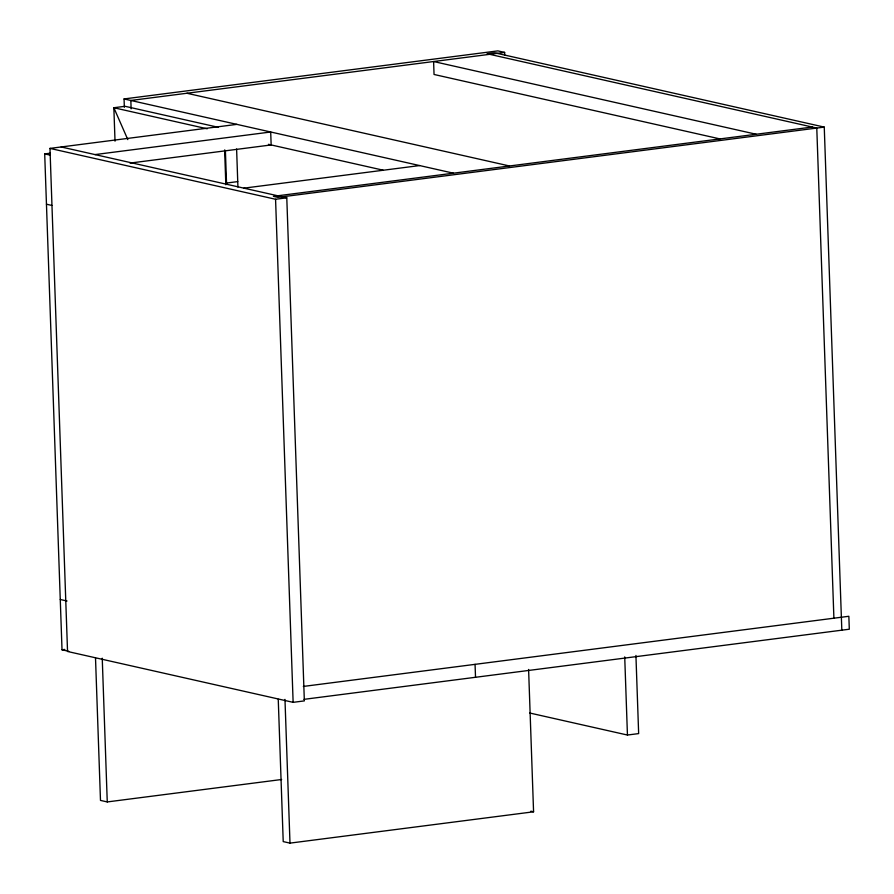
<?xml version="1.0" encoding="UTF-8"?>
<svg xmlns="http://www.w3.org/2000/svg" width="894" height="894" viewBox="0 0 894 894"><rect width="100%" height="100%" fill="white"/><g stroke="black" fill="none" stroke-linecap="round" stroke-linejoin="round"><path stroke-width="1.34" d="M124.355 107.302L124.065 98.943L497.846 50.88L504.618 52.4L504.719 55.182M504.618 52.4L130.837 100.463L131.127 108.833M61.183 146.962L286.784 197.82L304.351 700.896L293.131 702.338L67.542 651.48L49.975 148.404L236.865 124.367M68.782 651.313L62.021 649.793L44.7 153.902L50.22 153.198M95.021 154.584L270.703 131.999L271.15 144.94L130.055 163.077M226.528 183.047L237.748 181.605M243.917 188.153L419.599 165.569M812.266 127.049L273.396 196.345L277.911 197.362L824.257 127.104L841.824 630.181M49.975 148.404L275.564 199.261L286.784 197.82M62.021 649.793L64.781 649.435M303.334 686.436L848.853 616.279L849.3 629.22L303.994 699.343M95.513 658.062L100.486 800.409L107.258 801.929L281.644 779.501M529.729 713.01L627.443 735.036L638.651 733.594L635.925 655.447M278.246 699.264L283.219 841.6L289.991 843.12L533.573 811.797L528.6 669.461M824.257 127.104L494.505 52.768L487.029 53.729L816.781 128.065L833.901 618.201M756.201 134.256L433.601 61.53L434.048 74.47L719.905 138.905M186.902 93.255L509.502 165.982M124.065 98.943L453.437 173.19M218.404 127.339L125.071 106.297L113.851 107.738L115.024 141.174M207.184 128.781L113.851 107.738L127.82 139.62M268.446 144.325L383.101 170.173M44.7 153.902L50.12 155.12M46.454 204.212L51.874 205.43M60.256 599.483L67.028 601.014M530.868 811.193L533.573 811.797M624.716 656.889L627.443 735.036M475.06 664.343L475.519 677.283M275.564 199.261L293.131 702.338M284.974 699.387L289.991 843.12M236.608 148.974L237.927 187.025M225.389 150.415L226.573 184.287M224.617 149.957L225.836 184.779M102.24 658.196L107.258 801.929"/></g></svg>
